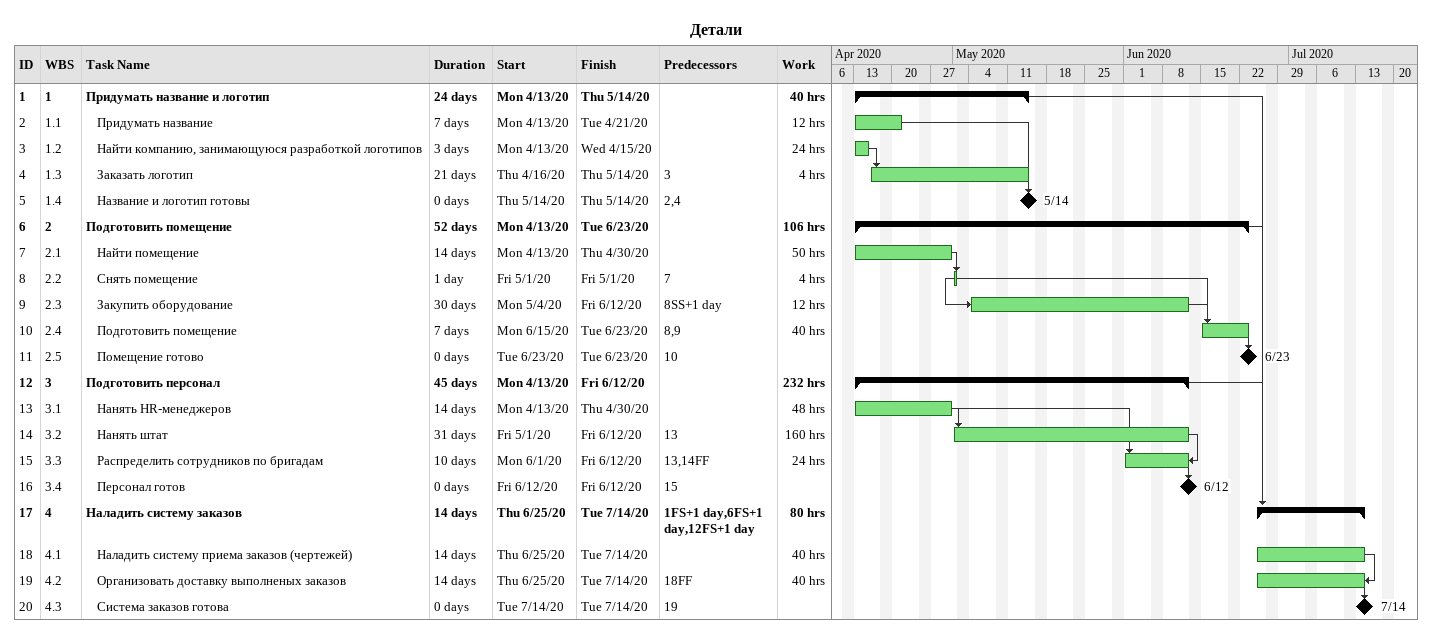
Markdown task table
Детали

| ID | WBS | Task | Duration | Start | Finish | Predecessors | Work (h) |
|---|---|---|---|---|---|---|---|
| 1 | 1 | **Придумать название и логотип** | 24d | 2020-04-13 | 2020-05-14 |  | 40 |
| 2 | 1.1 | Придумать название | 7d | 2020-04-13 | 2020-04-21 |  | 12 |
| 3 | 1.2 | Найти компанию, занимающуюся разработкой логотипов | 3d | 2020-04-13 | 2020-04-15 |  | 24 |
| 4 | 1.3 | Заказать логотип | 21d | 2020-04-16 | 2020-05-14 | 3 | 4 |
| 5 | 1.4 | Название и логотип готовы | 0d | 2020-05-14 | 2020-05-14 | 2, 4 |  |
| 6 | 2 | **Подготовить помещение** | 52d | 2020-04-13 | 2020-06-23 |  | 106 |
| 7 | 2.1 | Найти помещение | 14d | 2020-04-13 | 2020-04-30 |  | 50 |
| 8 | 2.2 | Снять помещение | 1d | 2020-05-01 | 2020-05-01 | 7 | 4 |
| 9 | 2.3 | Закупить оборудование | 30d | 2020-05-04 | 2020-06-12 | 8SS+1d | 12 |
| 10 | 2.4 | Подготовить помещение | 7d | 2020-06-15 | 2020-06-23 | 8, 9 | 40 |
| 11 | 2.5 | Помещение готово | 0d | 2020-06-23 | 2020-06-23 | 10 |  |
| 12 | 3 | **Подготовить персонал** | 45d | 2020-04-13 | 2020-06-12 |  | 232 |
| 13 | 3.1 | Нанять HR-менеджеров | 14d | 2020-04-13 | 2020-04-30 |  | 48 |
| 14 | 3.2 | Нанять штат | 31d | 2020-05-01 | 2020-06-12 | 13 | 160 |
| 15 | 3.3 | Распределить сотрудников по бригадам | 10d | 2020-06-01 | 2020-06-12 | 13, 14FF | 24 |
| 16 | 3.4 | Персонал готов | 0d | 2020-06-12 | 2020-06-12 | 15 |  |
| 17 | 4 | **Наладить систему заказов** | 14d | 2020-06-25 | 2020-07-14 | 1FS+1d, 6FS+1d, 12FS+1d | 80 |
| 18 | 4.1 | Наладить систему приема заказов (чертежей) | 14d | 2020-06-25 | 2020-07-14 |  | 40 |
| 19 | 4.2 | Организовать доставку выполненых заказов | 14d | 2020-06-25 | 2020-07-14 | 18FF | 40 |
| 20 | 4.3 | Система заказов готова | 0d | 2020-07-14 | 2020-07-14 | 19 |  |
